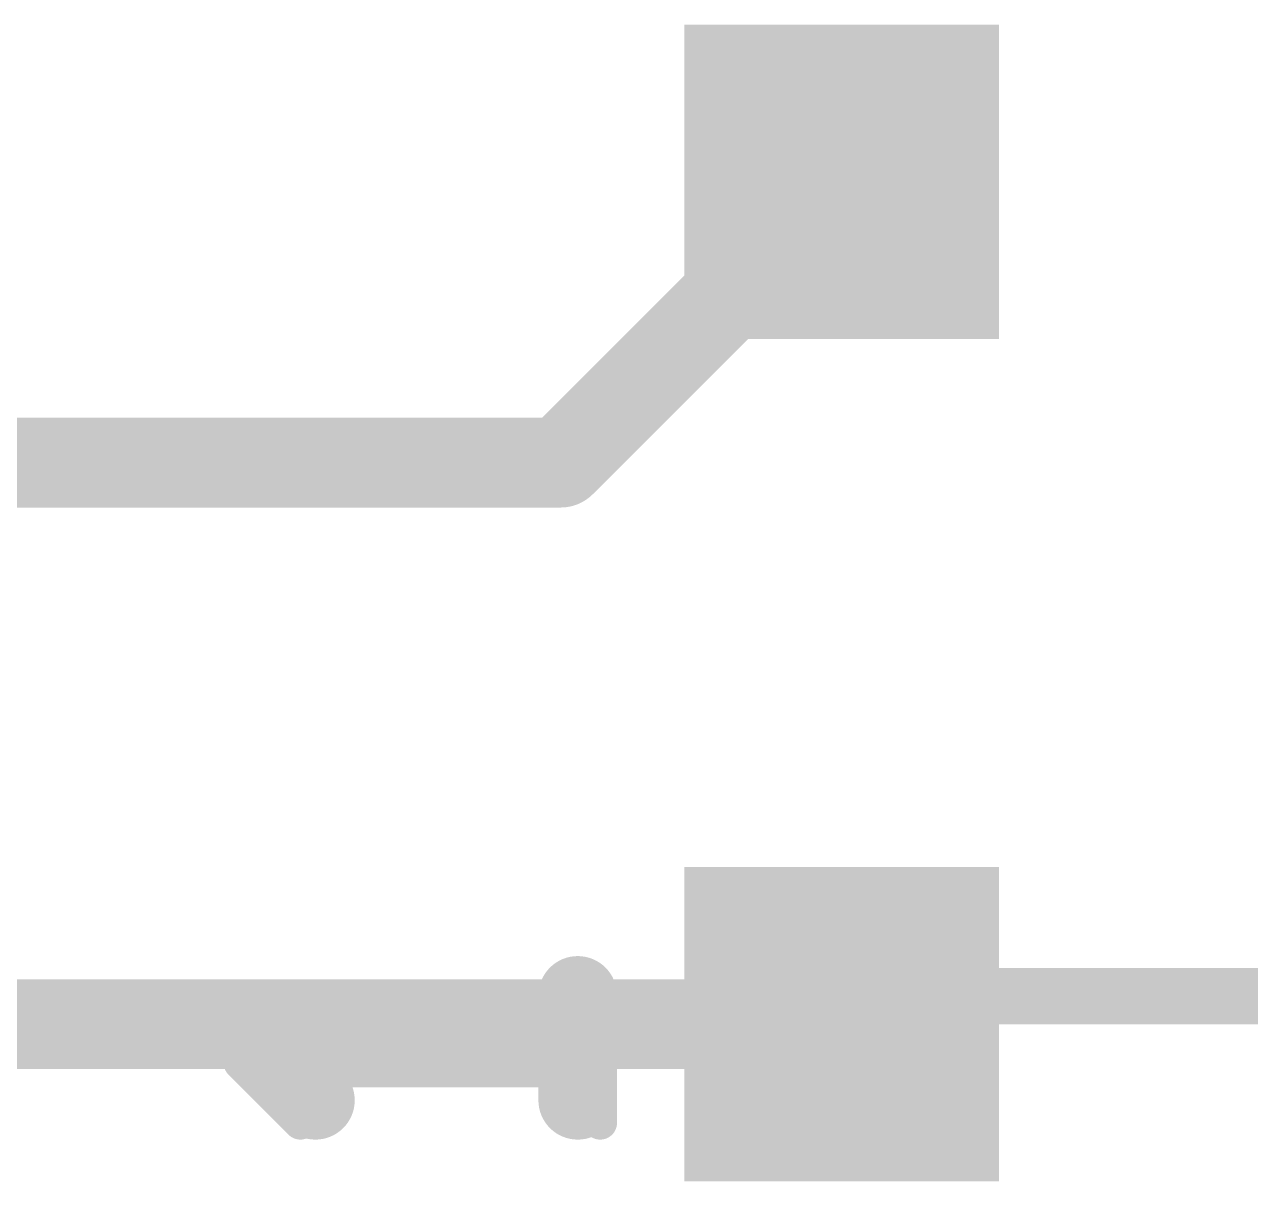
# Model space of a CAD drawing. Extents: x 0 to 127, y -4 to 62.
# Drawn here: x 17.64 to 23.18, y 3.99 to 9.22 of the extents above; entities that cross this region are included whole.
import ezdxf

# ---------------------------------------------------------------- set-up
doc = ezdxf.new("R2010")
doc.units = 0
for name, color, linetype in [('16', 172, 'CONTINUOUS'), ('17', 92, 'CONTINUOUS'), ('25', 253, 'CONTINUOUS')]:
    doc.layers.add(name, color=color, linetype=linetype)

# ---------------------------------------------------------------- blocks, each defined once
blk = doc.blocks.new('SQUAREP')
blk.add_solid([(-0.5, -0.5), (0.5, -0.5), (-0.5, 0.5), (0.5, 0.5)])

msp = doc.modelspace()

# ---------------------------------------------------------------- linework, layer by layer
at = {"layer": '16'}
for points, const_width in [([(21.336, 8.509), (20.066, 7.239)], 0.4064), ([(20.066, 7.239), (17.526, 7.239)], 0.4064), ([(21.336, 4.699), (21.844, 4.826)], 0.254), ([(21.844, 4.826), (27.432, 4.826)], 0.254), ([(17.145, 4.699), (20.701, 4.699)], 0.4064)]:
    msp.add_lwpolyline(points, dxfattribs=dict(at, const_width=const_width))
for points, const_width in [([(21.4078, 8.4372, 1), (21.2642, 8.5808)], 0.2032), ([(20.066, 7.1374, 1), (20.066, 7.3406)], 0.2032), ([(19.9942, 7.3108, 1), (20.1378, 7.1672)], 0.2032), ([(21.844, 4.8895, 1), (21.844, 4.7625)], 0.127), ([(21.8594, 4.7644, 1), (21.8286, 4.8876)], 0.127), ([(20.701, 4.5974, 1), (20.701, 4.8006)], 0.2032), ([(21.3206, 4.7606, 1), (21.3514, 4.6374)], 0.127)]:
    msp.add_lwpolyline(points, format="xyb", dxfattribs=dict(at, const_width=const_width))
at = {"layer": '25'}
for points, const_width in [([(20.1422, 4.3549), (20.1422, 4.8294)], 0.3556), ([(20.1422, 4.3549), (20.1422, 4.8294)], 0.3556), ([(20.1422, 4.3549), (20.1422, 4.8294)], 0.3556), ([(20.1422, 4.3549), (20.1422, 4.8294)], 0.3556), ([(20.1422, 4.3549), (20.1422, 4.8294)], 0.3556), ([(20.1422, 4.3549), (20.1422, 4.8294)], 0.3556), ([(20.1422, 4.3549), (20.1422, 4.8294)], 0.3556), ([(20.1422, 4.3549), (20.1422, 4.8294)], 0.3556), ([(20.1422, 4.3549), (20.1422, 4.8294)], 0.3556), ([(20.1422, 4.3549), (20.1422, 4.8294)], 0.3556), ([(20.1422, 4.3549), (20.1422, 4.8294)], 0.3556), ([(20.1422, 4.3549), (20.1422, 4.8294)], 0.3556), ([(20.1422, 4.3549), (20.1422, 4.8294)], 0.3556), ([(20.1422, 4.3549), (20.1422, 4.8294)], 0.3556), ([(20.1422, 4.3549), (20.1422, 4.8294)], 0.3556), ([(20.1422, 4.3549), (20.1422, 4.8294)], 0.3556), ([(20.1422, 4.3549), (20.1422, 4.8294)], 0.3556), ([(20.1422, 4.3549), (20.1422, 4.8294)], 0.3556), ([(20.1422, 4.3549), (20.1422, 4.8294)], 0.3556), ([(20.1422, 4.3549), (20.1422, 4.8294)], 0.3556), ([(20.1422, 4.3549), (20.1422, 4.8294)], 0.3556), ([(20.1422, 4.3549), (20.1422, 4.8294)], 0.3556), ([(20.1422, 4.3549), (20.1422, 4.8294)], 0.3556), ([(20.1422, 4.3549), (20.1422, 4.8294)], 0.3556), ([(20.1422, 4.3549), (20.1422, 4.8294)], 0.3556), ([(20.1422, 4.3549), (20.1422, 4.8294)], 0.3556), ([(20.1422, 4.3549), (20.1422, 4.8294)], 0.3556), ([(20.1422, 4.3549), (20.1422, 4.8294)], 0.3556), ([(20.1422, 4.3549), (20.1422, 4.8294)], 0.3556), ([(20.1422, 4.3549), (20.1422, 4.8294)], 0.3556), ([(20.1422, 4.3549), (20.1422, 4.8294)], 0.3556), ([(20.2438, 4.2533), (20.2438, 4.7956)], 0.1524), ([(18.9559, 4.3549), (18.7186, 4.5921)], 0.3556), ([(18.7186, 4.5921), (20.1422, 4.5921)], 0.3556), ([(18.9559, 4.3549), (18.7186, 4.5921)], 0.3556), ([(18.7186, 4.5921), (20.1422, 4.5921)], 0.3556), ([(18.9559, 4.3549), (18.7186, 4.5921)], 0.3556), ([(18.7186, 4.5921), (20.1422, 4.5921)], 0.3556), ([(18.9559, 4.3549), (18.7186, 4.5921)], 0.3556), ([(18.7186, 4.5921), (20.1422, 4.5921)], 0.3556), ([(18.9559, 4.3549), (18.7186, 4.5921)], 0.3556), ([(18.7186, 4.5921), (20.1422, 4.5921)], 0.3556), ([(18.9559, 4.3549), (18.7186, 4.5921)], 0.3556), ([(18.7186, 4.5921), (20.1422, 4.5921)], 0.3556), ([(18.9559, 4.3549), (18.7186, 4.5921)], 0.3556), ([(18.7186, 4.5921), (20.1422, 4.5921)], 0.3556), ([(18.9559, 4.3549), (18.7186, 4.5921)], 0.3556), ([(18.7186, 4.5921), (20.1422, 4.5921)], 0.3556), ([(18.9559, 4.3549), (18.7186, 4.5921)], 0.3556), ([(18.7186, 4.5921), (20.1422, 4.5921)], 0.3556), ([(18.9559, 4.3549), (18.7186, 4.5921)], 0.3556), ([(18.7186, 4.5921), (20.1422, 4.5921)], 0.3556), ([(18.9559, 4.3549), (18.7186, 4.5921)], 0.3556), ([(18.7186, 4.5921), (20.1422, 4.5921)], 0.3556), ([(18.9559, 4.3549), (18.7186, 4.5921)], 0.3556), ([(18.7186, 4.5921), (20.1422, 4.5921)], 0.3556), ([(18.9559, 4.3549), (18.7186, 4.5921)], 0.3556), ([(18.7186, 4.5921), (20.1422, 4.5921)], 0.3556), ([(18.9559, 4.3549), (18.7186, 4.5921)], 0.3556), ([(18.7186, 4.5921), (20.1422, 4.5921)], 0.3556), ([(18.9559, 4.3549), (18.7186, 4.5921)], 0.3556), ([(18.7186, 4.5921), (20.1422, 4.5921)], 0.3556), ([(18.9559, 4.3549), (18.7186, 4.5921)], 0.3556), ([(18.7186, 4.5921), (20.1422, 4.5921)], 0.3556), ([(18.9559, 4.3549), (18.7186, 4.5921)], 0.3556), ([(18.7186, 4.5921), (20.1422, 4.5921)], 0.3556), ([(18.9559, 4.3549), (18.7186, 4.5921)], 0.3556), ([(18.7186, 4.5921), (20.1422, 4.5921)], 0.3556), ([(18.9559, 4.3549), (18.7186, 4.5921)], 0.3556), ([(18.7186, 4.5921), (20.1422, 4.5921)], 0.3556), ([(18.9559, 4.3549), (18.7186, 4.5921)], 0.3556), ([(18.7186, 4.5921), (20.1422, 4.5921)], 0.3556), ([(18.9559, 4.3549), (18.7186, 4.5921)], 0.3556), ([(18.7186, 4.5921), (20.1422, 4.5921)], 0.3556), ([(18.9559, 4.3549), (18.7186, 4.5921)], 0.3556), ([(18.7186, 4.5921), (20.1422, 4.5921)], 0.3556), ([(18.9559, 4.3549), (18.7186, 4.5921)], 0.3556), ([(18.7186, 4.5921), (20.1422, 4.5921)], 0.3556), ([(18.9559, 4.3549), (18.7186, 4.5921)], 0.3556), ([(18.7186, 4.5921), (20.1422, 4.5921)], 0.3556), ([(18.9559, 4.3549), (18.7186, 4.5921)], 0.3556), ([(18.7186, 4.5921), (20.1422, 4.5921)], 0.3556), ([(18.9559, 4.3549), (18.7186, 4.5921)], 0.3556), ([(18.7186, 4.5921), (20.1422, 4.5921)], 0.3556), ([(18.9559, 4.3549), (18.7186, 4.5921)], 0.3556), ([(18.7186, 4.5921), (20.1422, 4.5921)], 0.3556), ([(18.9559, 4.3549), (18.7186, 4.5921)], 0.3556), ([(18.7186, 4.5921), (20.1422, 4.5921)], 0.3556), ([(18.9559, 4.3549), (18.7186, 4.5921)], 0.3556), ([(18.7186, 4.5921), (20.1422, 4.5921)], 0.3556), ([(18.9559, 4.3549), (18.7186, 4.5921)], 0.3556), ([(18.7186, 4.5921), (20.1422, 4.5921)], 0.3556), ([(18.9559, 4.3549), (18.7186, 4.5921)], 0.3556), ([(18.7186, 4.5921), (20.1422, 4.5921)], 0.3556), ([(18.888, 4.2533), (18.6169, 4.5244)], 0.1524), ([(18.6169, 4.5244), (20.2438, 4.5244)], 0.1524)]:
    msp.add_lwpolyline(points, dxfattribs=dict(at, const_width=const_width))
for points, const_width in [([(20.2311, 4.8294, 1), (20.0533, 4.8294)], 0.1778), ([(20.2311, 4.8294, 1), (20.0533, 4.8294)], 0.1778), ([(20.2311, 4.8294, 1), (20.0533, 4.8294)], 0.1778), ([(20.2311, 4.8294, 1), (20.0533, 4.8294)], 0.1778), ([(20.2311, 4.8294, 1), (20.0533, 4.8294)], 0.1778), ([(20.2311, 4.8294, 1), (20.0533, 4.8294)], 0.1778), ([(20.2311, 4.8294, 1), (20.0533, 4.8294)], 0.1778), ([(20.2311, 4.8294, 1), (20.0533, 4.8294)], 0.1778), ([(20.2311, 4.8294, 1), (20.0533, 4.8294)], 0.1778), ([(20.2311, 4.8294, 1), (20.0533, 4.8294)], 0.1778), ([(20.2311, 4.8294, 1), (20.0533, 4.8294)], 0.1778), ([(20.2311, 4.8294, 1), (20.0533, 4.8294)], 0.1778), ([(20.2311, 4.8294, 1), (20.0533, 4.8294)], 0.1778), ([(20.2311, 4.8294, 1), (20.0533, 4.8294)], 0.1778), ([(20.2311, 4.8294, 1), (20.0533, 4.8294)], 0.1778), ([(20.2311, 4.8294, 1), (20.0533, 4.8294)], 0.1778), ([(20.2311, 4.8294, 1), (20.0533, 4.8294)], 0.1778), ([(20.2311, 4.8294, 1), (20.0533, 4.8294)], 0.1778), ([(20.2311, 4.8294, 1), (20.0533, 4.8294)], 0.1778), ([(20.2311, 4.8294, 1), (20.0533, 4.8294)], 0.1778), ([(20.2311, 4.8294, 1), (20.0533, 4.8294)], 0.1778), ([(20.2311, 4.8294, 1), (20.0533, 4.8294)], 0.1778), ([(20.2311, 4.8294, 1), (20.0533, 4.8294)], 0.1778), ([(20.2311, 4.8294, 1), (20.0533, 4.8294)], 0.1778), ([(20.2311, 4.8294, 1), (20.0533, 4.8294)], 0.1778), ([(20.2311, 4.8294, 1), (20.0533, 4.8294)], 0.1778), ([(20.2311, 4.8294, 1), (20.0533, 4.8294)], 0.1778), ([(20.2311, 4.8294, 1), (20.0533, 4.8294)], 0.1778), ([(20.2311, 4.8294, 1), (20.0533, 4.8294)], 0.1778), ([(20.2311, 4.8294, 1), (20.0533, 4.8294)], 0.1778), ([(20.2311, 4.8294, 1), (20.0533, 4.8294)], 0.1778), ([(20.2819, 4.7956, 1), (20.2057, 4.7956)], 0.0762), ([(18.7814, 4.655, 1), (18.6558, 4.5292)], 0.1778), ([(18.7186, 4.681, 1), (18.7186, 4.5032)], 0.1778), ([(18.7814, 4.655, 1), (18.6558, 4.5292)], 0.1778), ([(18.7186, 4.681, 1), (18.7186, 4.5032)], 0.1778), ([(18.7814, 4.655, 1), (18.6558, 4.5292)], 0.1778), ([(18.7186, 4.681, 1), (18.7186, 4.5032)], 0.1778), ([(18.7814, 4.655, 1), (18.6558, 4.5292)], 0.1778), ([(18.7186, 4.681, 1), (18.7186, 4.5032)], 0.1778), ([(18.7814, 4.655, 1), (18.6558, 4.5292)], 0.1778), ([(18.7186, 4.681, 1), (18.7186, 4.5032)], 0.1778), ([(18.7814, 4.655, 1), (18.6558, 4.5292)], 0.1778), ([(18.7186, 4.681, 1), (18.7186, 4.5032)], 0.1778), ([(18.7814, 4.655, 1), (18.6558, 4.5292)], 0.1778), ([(18.7186, 4.681, 1), (18.7186, 4.5032)], 0.1778), ([(18.7814, 4.655, 1), (18.6558, 4.5292)], 0.1778), ([(18.7186, 4.681, 1), (18.7186, 4.5032)], 0.1778), ([(18.7814, 4.655, 1), (18.6558, 4.5292)], 0.1778), ([(18.7186, 4.681, 1), (18.7186, 4.5032)], 0.1778), ([(18.7814, 4.655, 1), (18.6558, 4.5292)], 0.1778), ([(18.7186, 4.681, 1), (18.7186, 4.5032)], 0.1778), ([(18.7814, 4.655, 1), (18.6558, 4.5292)], 0.1778), ([(18.7186, 4.681, 1), (18.7186, 4.5032)], 0.1778), ([(18.7814, 4.655, 1), (18.6558, 4.5292)], 0.1778), ([(18.7186, 4.681, 1), (18.7186, 4.5032)], 0.1778), ([(18.7814, 4.655, 1), (18.6558, 4.5292)], 0.1778), ([(18.7186, 4.681, 1), (18.7186, 4.5032)], 0.1778), ([(18.7814, 4.655, 1), (18.6558, 4.5292)], 0.1778), ([(18.7186, 4.681, 1), (18.7186, 4.5032)], 0.1778), ([(18.7814, 4.655, 1), (18.6558, 4.5292)], 0.1778), ([(18.7186, 4.681, 1), (18.7186, 4.5032)], 0.1778), ([(18.7814, 4.655, 1), (18.6558, 4.5292)], 0.1778), ([(18.7186, 4.681, 1), (18.7186, 4.5032)], 0.1778), ([(18.7814, 4.655, 1), (18.6558, 4.5292)], 0.1778), ([(18.7186, 4.681, 1), (18.7186, 4.5032)], 0.1778), ([(18.7814, 4.655, 1), (18.6558, 4.5292)], 0.1778), ([(18.7186, 4.681, 1), (18.7186, 4.5032)], 0.1778), ([(18.7814, 4.655, 1), (18.6558, 4.5292)], 0.1778), ([(18.7186, 4.681, 1), (18.7186, 4.5032)], 0.1778), ([(18.7814, 4.655, 1), (18.6558, 4.5292)], 0.1778), ([(18.7186, 4.681, 1), (18.7186, 4.5032)], 0.1778), ([(18.7814, 4.655, 1), (18.6558, 4.5292)], 0.1778), ([(18.7186, 4.681, 1), (18.7186, 4.5032)], 0.1778), ([(18.7814, 4.655, 1), (18.6558, 4.5292)], 0.1778), ([(18.7186, 4.681, 1), (18.7186, 4.5032)], 0.1778), ([(18.7814, 4.655, 1), (18.6558, 4.5292)], 0.1778), ([(18.7186, 4.681, 1), (18.7186, 4.5032)], 0.1778), ([(18.7814, 4.655, 1), (18.6558, 4.5292)], 0.1778), ([(18.7186, 4.681, 1), (18.7186, 4.5032)], 0.1778), ([(18.7814, 4.655, 1), (18.6558, 4.5292)], 0.1778), ([(18.7186, 4.681, 1), (18.7186, 4.5032)], 0.1778), ([(18.7814, 4.655, 1), (18.6558, 4.5292)], 0.1778), ([(18.7186, 4.681, 1), (18.7186, 4.5032)], 0.1778), ([(18.7814, 4.655, 1), (18.6558, 4.5292)], 0.1778), ([(18.7186, 4.681, 1), (18.7186, 4.5032)], 0.1778), ([(18.7814, 4.655, 1), (18.6558, 4.5292)], 0.1778), ([(18.7186, 4.681, 1), (18.7186, 4.5032)], 0.1778), ([(18.7814, 4.655, 1), (18.6558, 4.5292)], 0.1778), ([(18.7186, 4.681, 1), (18.7186, 4.5032)], 0.1778), ([(18.7814, 4.655, 1), (18.6558, 4.5292)], 0.1778), ([(18.7186, 4.681, 1), (18.7186, 4.5032)], 0.1778), ([(18.7814, 4.655, 1), (18.6558, 4.5292)], 0.1778), ([(18.7186, 4.681, 1), (18.7186, 4.5032)], 0.1778), ([(20.1422, 4.5032, 1), (20.1422, 4.681)], 0.1778), ([(20.1422, 4.5032, 1), (20.1422, 4.681)], 0.1778), ([(20.1422, 4.5032, 1), (20.1422, 4.681)], 0.1778), ([(20.1422, 4.5032, 1), (20.1422, 4.681)], 0.1778), ([(20.1422, 4.5032, 1), (20.1422, 4.681)], 0.1778), ([(20.1422, 4.5032, 1), (20.1422, 4.681)], 0.1778), ([(20.1422, 4.5032, 1), (20.1422, 4.681)], 0.1778), ([(20.1422, 4.5032, 1), (20.1422, 4.681)], 0.1778), ([(20.1422, 4.5032, 1), (20.1422, 4.681)], 0.1778), ([(20.1422, 4.5032, 1), (20.1422, 4.681)], 0.1778), ([(20.1422, 4.5032, 1), (20.1422, 4.681)], 0.1778), ([(20.1422, 4.5032, 1), (20.1422, 4.681)], 0.1778), ([(20.1422, 4.5032, 1), (20.1422, 4.681)], 0.1778), ([(20.1422, 4.5032, 1), (20.1422, 4.681)], 0.1778), ([(20.1422, 4.5032, 1), (20.1422, 4.681)], 0.1778), ([(20.1422, 4.5032, 1), (20.1422, 4.681)], 0.1778), ([(20.1422, 4.5032, 1), (20.1422, 4.681)], 0.1778), ([(20.1422, 4.5032, 1), (20.1422, 4.681)], 0.1778), ([(20.1422, 4.5032, 1), (20.1422, 4.681)], 0.1778), ([(20.1422, 4.5032, 1), (20.1422, 4.681)], 0.1778), ([(20.1422, 4.5032, 1), (20.1422, 4.681)], 0.1778), ([(20.1422, 4.5032, 1), (20.1422, 4.681)], 0.1778), ([(20.1422, 4.5032, 1), (20.1422, 4.681)], 0.1778), ([(20.1422, 4.5032, 1), (20.1422, 4.681)], 0.1778), ([(20.1422, 4.5032, 1), (20.1422, 4.681)], 0.1778), ([(20.1422, 4.5032, 1), (20.1422, 4.681)], 0.1778), ([(20.1422, 4.5032, 1), (20.1422, 4.681)], 0.1778), ([(20.1422, 4.5032, 1), (20.1422, 4.681)], 0.1778), ([(20.1422, 4.5032, 1), (20.1422, 4.681)], 0.1778), ([(20.1422, 4.5032, 1), (20.1422, 4.681)], 0.1778), ([(20.1422, 4.5032, 1), (20.1422, 4.681)], 0.1778), ([(18.6169, 4.5625, 1), (18.6169, 4.4863)], 0.0762), ([(18.6438, 4.5513, 1), (18.59, 4.4975)], 0.0762), ([(20.2438, 4.4863, 1), (20.2438, 4.5625)], 0.0762), ([(18.8931, 4.292, 1), (19.0187, 4.4178)], 0.1778), ([(18.8931, 4.292, 1), (19.0187, 4.4178)], 0.1778), ([(18.8931, 4.292, 1), (19.0187, 4.4178)], 0.1778), ([(18.8931, 4.292, 1), (19.0187, 4.4178)], 0.1778), ([(18.8931, 4.292, 1), (19.0187, 4.4178)], 0.1778), ([(18.8931, 4.292, 1), (19.0187, 4.4178)], 0.1778), ([(18.8931, 4.292, 1), (19.0187, 4.4178)], 0.1778), ([(18.8931, 4.292, 1), (19.0187, 4.4178)], 0.1778), ([(18.8931, 4.292, 1), (19.0187, 4.4178)], 0.1778), ([(18.8931, 4.292, 1), (19.0187, 4.4178)], 0.1778), ([(18.8931, 4.292, 1), (19.0187, 4.4178)], 0.1778), ([(18.8931, 4.292, 1), (19.0187, 4.4178)], 0.1778), ([(18.8931, 4.292, 1), (19.0187, 4.4178)], 0.1778), ([(18.8931, 4.292, 1), (19.0187, 4.4178)], 0.1778), ([(18.8931, 4.292, 1), (19.0187, 4.4178)], 0.1778), ([(18.8931, 4.292, 1), (19.0187, 4.4178)], 0.1778), ([(18.8931, 4.292, 1), (19.0187, 4.4178)], 0.1778), ([(18.8931, 4.292, 1), (19.0187, 4.4178)], 0.1778), ([(18.8931, 4.292, 1), (19.0187, 4.4178)], 0.1778), ([(18.8931, 4.292, 1), (19.0187, 4.4178)], 0.1778), ([(18.8931, 4.292, 1), (19.0187, 4.4178)], 0.1778), ([(18.8931, 4.292, 1), (19.0187, 4.4178)], 0.1778), ([(18.8931, 4.292, 1), (19.0187, 4.4178)], 0.1778), ([(18.8931, 4.292, 1), (19.0187, 4.4178)], 0.1778), ([(18.8931, 4.292, 1), (19.0187, 4.4178)], 0.1778), ([(18.8931, 4.292, 1), (19.0187, 4.4178)], 0.1778), ([(18.8931, 4.292, 1), (19.0187, 4.4178)], 0.1778), ([(18.8931, 4.292, 1), (19.0187, 4.4178)], 0.1778), ([(18.8931, 4.292, 1), (19.0187, 4.4178)], 0.1778), ([(18.8931, 4.292, 1), (19.0187, 4.4178)], 0.1778), ([(18.8931, 4.292, 1), (19.0187, 4.4178)], 0.1778), ([(20.0533, 4.3549, 1), (20.2311, 4.3549)], 0.1778), ([(20.0533, 4.3549, 1), (20.2311, 4.3549)], 0.1778), ([(20.0533, 4.3549, 1), (20.2311, 4.3549)], 0.1778), ([(20.0533, 4.3549, 1), (20.2311, 4.3549)], 0.1778), ([(20.0533, 4.3549, 1), (20.2311, 4.3549)], 0.1778), ([(20.0533, 4.3549, 1), (20.2311, 4.3549)], 0.1778), ([(20.0533, 4.3549, 1), (20.2311, 4.3549)], 0.1778), ([(20.0533, 4.3549, 1), (20.2311, 4.3549)], 0.1778), ([(20.0533, 4.3549, 1), (20.2311, 4.3549)], 0.1778), ([(20.0533, 4.3549, 1), (20.2311, 4.3549)], 0.1778), ([(20.0533, 4.3549, 1), (20.2311, 4.3549)], 0.1778), ([(20.0533, 4.3549, 1), (20.2311, 4.3549)], 0.1778), ([(20.0533, 4.3549, 1), (20.2311, 4.3549)], 0.1778), ([(20.0533, 4.3549, 1), (20.2311, 4.3549)], 0.1778), ([(20.0533, 4.3549, 1), (20.2311, 4.3549)], 0.1778), ([(20.0533, 4.3549, 1), (20.2311, 4.3549)], 0.1778), ([(20.0533, 4.3549, 1), (20.2311, 4.3549)], 0.1778), ([(20.0533, 4.3549, 1), (20.2311, 4.3549)], 0.1778), ([(20.0533, 4.3549, 1), (20.2311, 4.3549)], 0.1778), ([(20.0533, 4.3549, 1), (20.2311, 4.3549)], 0.1778), ([(20.0533, 4.3549, 1), (20.2311, 4.3549)], 0.1778), ([(20.0533, 4.3549, 1), (20.2311, 4.3549)], 0.1778), ([(20.0533, 4.3549, 1), (20.2311, 4.3549)], 0.1778), ([(20.0533, 4.3549, 1), (20.2311, 4.3549)], 0.1778), ([(20.0533, 4.3549, 1), (20.2311, 4.3549)], 0.1778), ([(20.0533, 4.3549, 1), (20.2311, 4.3549)], 0.1778), ([(20.0533, 4.3549, 1), (20.2311, 4.3549)], 0.1778), ([(20.0533, 4.3549, 1), (20.2311, 4.3549)], 0.1778), ([(20.0533, 4.3549, 1), (20.2311, 4.3549)], 0.1778), ([(20.0533, 4.3549, 1), (20.2311, 4.3549)], 0.1778), ([(20.0533, 4.3549, 1), (20.2311, 4.3549)], 0.1778), ([(18.8611, 4.2264, 1), (18.9149, 4.2802)], 0.0762), ([(20.2057, 4.2533, 1), (20.2819, 4.2533)], 0.0762)]:
    msp.add_lwpolyline(points, format="xyb", dxfattribs=dict(at, const_width=const_width))

# ---------------------------------------------------------------- block references
at = {"layer": '17', "xscale": 1.4224, "yscale": 1.4224, "rotation": 180}
for p in [(21.336, 8.509), (21.336, 4.699)]:
    msp.add_blockref('SQUAREP', p, dxfattribs=at)

doc.saveas('drawing.dxf')
